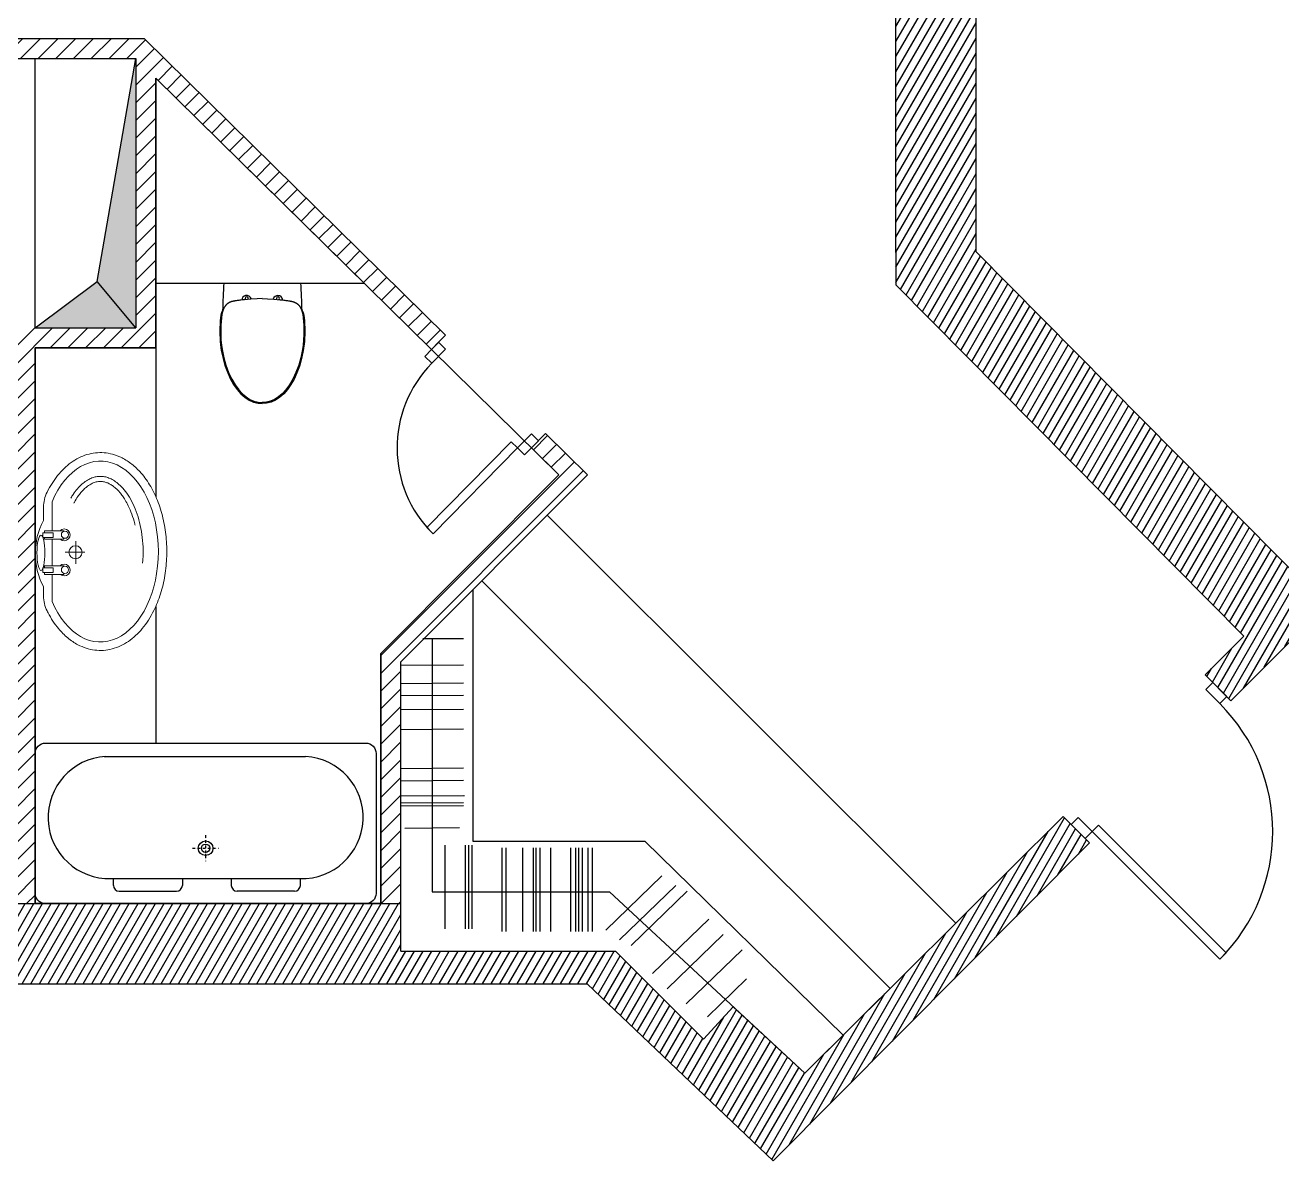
# Model space of a CAD drawing. Header units: millimetres. Extents: x 396 to 52941, y -25197 to 16014.
# Drawn here: x 29642 to 35909, y 260 to 5920 of the extents above; entities that cross this region are included whole.
import ezdxf

# ---------------------------------------------------------------- set-up
doc = ezdxf.new("R2010")
doc.units = ezdxf.units.MM
doc.header["$MEASUREMENT"] = 0
doc.linetypes.add('DASHDOT', pattern=[25.4, 12.7, -6.35, 0, -6.35])
doc.layers.add('AR doors', color=4, linetype='Continuous')
doc.layers.add('freecads.com', color=7, linetype='Continuous')

msp = doc.modelspace()

# ---------------------------------------------------------------- hatches: boundary and pattern name
at = {"true_color": 0x000000, "transparency": 33554653}
h = msp.add_hatch(dxfattribs=at)
h.set_pattern_fill('ANSI31', color=18, scale=300, angle=15)
h.paths.add_polyline_path([(34384.86, 14067.62), (33063.94, 14067.62), (33063.94, 13667.62), (33984.86, 13667.62), (33984.86, 7429.47), (32745.12, 7429.47), (32745.12, 7329.47), (33984.86, 7329.47), (33984.86, 4787.34), (33984.86, 4626.46), (35719.71, 2874.4), (35526.69, 2682.22), (35655.63, 2553.28), (36129.45, 3029.09), (34384.86, 4790.99)])
h = msp.add_hatch(dxfattribs=at)
h.set_pattern_fill('ANSI31', color=18, scale=500)
h.paths.add_polyline_path([(31516.17, 2747.52), (32445.98, 3679.13), (32237.37, 3884.45), (32167.69, 3813.64), (32304.56, 3679), (31416.17, 2788.89), (31416.17, 1542.12), (31516.17, 1542.12)])
h.paths.add_polyline_path([(29592.41, 4411.52), (29592.41, 1542.12), (29692.41, 1542.12), (29692.41, 4311.52), (30294.06, 4311.52), (30294.06, 5656.71), (31332.52, 4635.19), (31668.66, 4304.53), (31738.46, 4375.46), (30236.2, 5853.97), (27890.83, 5853.97), (27890.83, 5753.97), (30194.06, 5753.97), (30194.06, 4411.52)])
h.paths.add_polyline_path([(26424.62, 2501.5), (26424.62, 4411.52), (26304.97, 4411.52), (26304.97, 5753.97), (26990.83, 5753.97), (26990.83, 5853.97), (25564.22, 5853.97), (25564.22, 5753.97), (26204.97, 5753.97), (26204.97, 2503.71), (26261.73, 2503.71), (26261.73, 2951.75), (26261.73, 3460.17), (26385.52, 3460.17), (26385.52, 2501.5)])
h = msp.add_hatch(color=7)
h.dxf.hatch_style = 1
h.paths.add_polyline_path([(30001.76, 4642.06), (29692.41, 4411.52), (30194.06, 4411.52)])
h.paths.add_polyline_path([(30194.06, 5753.97), (30001.96, 4641.83), (30194.06, 4411.52)])
h = msp.add_hatch(dxfattribs=at)
h.set_pattern_fill('ANSI31', color=18, scale=300, angle=15)
h.paths.add_polyline_path([(31516.17, 1542.12), (31416.17, 1542.12), (24141.02, 1542.12), (24141.02, 1142.12), (32445.39, 1142.12), (33372.24, 260.23), (34950.01, 1844.68), (34927.85, 1866.84), (34927.85, 1866.84), (34857.84, 1936.85), (34818.05, 1976.64), (34283.22, 1444.13), (33530.04, 696.57), (33173.67, 1027.42), (33024.96, 867.24), (32585.87, 1305.89), (31516.17, 1305.89)])

# ---------------------------------------------------------------- linework, layer by layer
for p, q in [((34384.86, 4790.99), (34384.86, 14067.62)), ((33984.86, 4787.34), (33984.86, 7329.47)), ((27890.83, 5853.97), (30236.2, 5853.97)), ((31738.46, 4375.46), (30236.2, 5853.97)), ((27890.83, 5753.97), (30194.06, 5753.97)), ((29692.41, 4411.52), (29692.41, 5753.97)), ((30002.03, 4642.26), (30194.06, 5753.97)), ((30194.06, 5753.97), (30194.06, 4411.52)), ((31668.88, 4304.31), (30294.06, 5656.71)), ((30294.06, 5656.71), (30294.06, 4311.52)), ((33984.86, 4787.34), (33984.86, 4626.46)), ((34384.86, 4790.99), (36130.18, 3028.35)), ((29692.41, 4411.52), (30001.76, 4642.06)), ((30194.06, 4411.52), (30001.76, 4642.06)), ((33984.86, 4626.46), (35719.71, 2874.4)), ((29692.41, 4411.52), (30194.06, 4411.52)), ((29692.41, 4311.52), (29692.41, 1542.12)), ((30294.06, 4311.52), (29692.41, 4311.52)), ((30294.06, 4311.52), (30294.06, 3570.35)), ((32445.98, 3679.13), (32237.37, 3884.45)), ((32304.56, 3679), (32167.68, 3813.65)), ((31416.17, 2788.89), (32304.56, 3679)), ((31516.17, 2747.52), (32445.98, 3679.13)), ((34283.22, 1444.13), (32245.33, 3478.09)), ((33955.89, 1119.25), (31919.54, 3151.67)), ((30294.06, 3023.74), (30294.06, 2342.12)), ((35655.63, 2553.28), (36129.45, 3029.09)), ((35526.69, 2682.22), (35719.71, 2874.4)), ((31416.17, 1542.12), (31416.17, 2788.89)), ((31516.17, 1305.89), (31516.17, 2747.52)), ((34283.22, 1444.13), (34818.05, 1976.64)), ((33372.24, 260.23), (34950.01, 1844.68)), ((24141.02, 1542.12), (31416.17, 1542.12)), ((33530.04, 696.57), (34283.22, 1444.13)), ((31516.17, 1305.89), (32585.87, 1305.89)), ((32585.87, 1305.89), (33024.96, 867.24)), ((24141.02, 1142.12), (32445.39, 1142.12)), ((32445.39, 1142.12), (33372.24, 260.23)), ((32460.84, 1127.42), (32460.84, 1127.42)), ((33530.04, 696.57), (33955.89, 1119.25)), ((33024.96, 867.24), (33173.67, 1027.42)), ((33173.67, 1027.42), (33530.04, 696.57))]:
    msp.add_line(p, q)
at = {"color": 7}
for p, q in [((31332.52, 4635.19), (30294.06, 5656.71)), ((30294.06, 4635.19), (30294.06, 5656.71)), ((30294.06, 4635.19), (31315.06, 4635.19)), ((31315.06, 4635.19), (31332.52, 4635.19)), ((31668.78, 4304.66), (31738.46, 4375.46)), ((32167.69, 3813.64), (32237.37, 3884.45)), ((31874.54, 3106.59), (31874.54, 1853.57)), ((31626.04, 2862.76), (31828.54, 2864.07)), ((31672.35, 2862.76), (31672.35, 1601.57)), ((31516.17, 2729.86), (31828.54, 2731.88)), ((31516.17, 2639.86), (31828.54, 2641.88)), ((35526.69, 2682.22), (35655.63, 2553.28)), ((31516.17, 2579.36), (31828.54, 2581.38)), ((31516.17, 2509.36), (31828.54, 2511.38)), ((31516.17, 2410.86), (31828.54, 2412.88)), ((31516.17, 2216.36), (31828.54, 2218.38)), ((31516.17, 2154.86), (31828.54, 2156.88)), ((31516.17, 2079.36), (31833.6, 2081.42)), ((31516.17, 2079.36), (31828.54, 2081.38)), ((31516.17, 2044.36), (31828.54, 2046.38)), ((31516.17, 2029.86), (31828.54, 2031.88)), ((34818.05, 1976.64), (34950.01, 1844.68)), ((31535.92, 1919.12), (31808.79, 1920.88)), ((31735.32, 1834.29), (31735.32, 1416.79)), ((31837.32, 1834.29), (31837.32, 1416.79)), ((31853.82, 1834.29), (31853.82, 1416.79)), ((31870.32, 1834.29), (31870.32, 1416.79)), ((31874.54, 1853.57), (32732.54, 1853.57)), ((32019.04, 1821.07), (32019.04, 1403.57)), ((32039.54, 1821.07), (32039.54, 1403.57)), ((32122.54, 1821.07), (32122.54, 1403.57)), ((32176.04, 1821.07), (32176.04, 1403.57)), ((32189.04, 1821.07), (32189.04, 1403.57)), ((32209.54, 1821.07), (32209.54, 1403.57)), ((32261.54, 1821.07), (32261.54, 1403.57)), ((32362.54, 1821.07), (32362.54, 1403.57)), ((32386.54, 1821.07), (32386.54, 1403.57)), ((32401.04, 1821.07), (32401.04, 1403.57)), ((32420.54, 1820.32), (32420.54, 1402.82)), ((32449.04, 1821.07), (32449.04, 1403.57)), ((32469.54, 1821.07), (32469.54, 1403.57)), ((32732.54, 1853.57), (33721.3, 886.41)), ((32538.04, 1410.57), (32817.54, 1680.57)), ((32607.04, 1362.07), (32886.54, 1632.07)), ((31672.35, 1601.57), (32556.82, 1601.57)), ((32556.82, 1601.57), (33530.04, 696.57)), ((32664.04, 1333.57), (32943.54, 1603.57)), ((31416.17, 1542.12), (31516.17, 1542.12)), ((32771.54, 1194.07), (33051.04, 1464.07)), ((32844.04, 1117.57), (33123.54, 1387.57)), ((32939.04, 1042.57), (33218.54, 1312.57)), ((33044.82, 978.18), (33240.25, 1166.97))]:
    msp.add_line(p, q, dxfattribs=at)
at = {"color": 18, "lineweight": 5, "true_color": 0x000000}
for p, q in [((29734.34, 3451.72), (29734.34, 3517.77)), ((29895.21, 3348.55), (29895.21, 3236.2)), ((29841.51, 3293.19), (29940.76, 3293.19)), ((29734.34, 3122.19), (29734.34, 3076.32))]:
    msp.add_line(p, q, dxfattribs=at)
at = {"color": 0}
for p, q in [((30036.12, 2275.32), (31041.28, 2275.32)), ((30071.17, 1667.48), (31013.65, 1667.48)), ((30082.27, 1633.27), (30082.27, 1667.35)), ((30379.1, 1667.48), (30426.6, 1667.48)), ((30426.6, 1667.35), (30426.6, 1633.27)), ((30670.58, 1667.48), (30718.09, 1667.48)), ((30670.58, 1667.35), (30670.58, 1633.27)), ((31014.91, 1633.27), (31014.91, 1667.35)), ((30111.79, 1603.75), (30397.09, 1603.75)), ((30985.4, 1603.75), (30700.1, 1603.75))]:
    msp.add_line(p, q, dxfattribs=at)
at = {"color": 0, "linetype": 'DASHDOT'}
for p, q in [((30542.41, 1883.5), (30542.41, 1753.5)), ((30477.41, 1818.5), (30607.41, 1818.5))]:
    msp.add_line(p, q, dxfattribs=at)
for points in [[(29692.41, 1542.12), (29692.41, 4311.52), (30294.06, 4311.52), (30294.06, 5656.71), (32304.56, 3679), (31416.17, 2788.89), (31416.17, 1542.12), (29692.41, 1542.12)], [(34962.86, 1901.84), (35599.93, 1264.73), (35631.44, 1296.23), (34994.36, 1933.35), (34962.86, 1901.84)]]:
    msp.add_lwpolyline(points)
at = {"color": 7}
msp.add_lwpolyline([(29692.41, 1542.12), (29692.41, 4311.52), (30294.06, 4311.52)], dxfattribs=at)
msp.add_lwpolyline([(32066.68, 3844.5), (32098.28, 3813.39), (31676.56, 3385.01), (31644.96, 3416.12)], close=True)
at = {"color": 18, "lineweight": 5, "true_color": 0x000000, "elevation": 0}
for points in [[(29776.58, 3545.41), (29776.58, 3400.76)], [(29738.3, 3390.06), (29738.3, 3400.76), (29835.05, 3400.76), (29835.05, 3397.86)], [(29835.05, 3363.95), (29835.05, 3358.3), (29738.3, 3358.3), (29738.3, 3367.38)], [(29776.58, 3358.3), (29776.58, 3225.81)], [(29738.3, 3215.11), (29738.3, 3225.81), (29835.05, 3225.81), (29835.05, 3222.91)], [(29835.05, 3188.99), (29835.05, 3183.34), (29738.3, 3183.34), (29738.3, 3192.42)], [(29776.58, 3183.34), (29776.58, 3048.67)]]:
    msp.add_lwpolyline(points, dxfattribs=at)
for points in [[(29781.52, 3390.06), (29781.52, 3367.38), (29730.4, 3367.38), (29730.4, 3390.06)], [(29781.52, 3215.11), (29781.52, 3192.42), (29730.4, 3192.42), (29730.4, 3215.11)]]:
    msp.add_lwpolyline(points, close=True, dxfattribs=at)
at = {"color": 0}
msp.add_lwpolyline([(29738.56, 1542.12, -0.38577), (29692.41, 1593.03), (29692.41, 2290.96, -0.414214), (29743.57, 2342.12), (31341.25, 2342.12, -0.414214), (31392.41, 2290.96), (31392.41, 1593.28, -0.414214), (31341.25, 1542.12), (29738.56, 1542.12)], format="xyb", dxfattribs=at)
at = {"color": 18, "lineweight": 5, "true_color": 0x000000}
for centre, radius in [((29841.04, 3380.9), 17.99), ((29893.58, 3293.19), 32.54), ((29841.04, 3205.95), 17.99)]:
    msp.add_circle(centre, radius, dxfattribs=at)
at = {"color": 0}
for radius in [36.46, 20.83]:
    msp.add_circle((30542.41, 1818.5), radius, dxfattribs=at)
for centre, radius, start, end in [((32098.28, 3813.39), 601.13, 135.448393, 225.448393), ((34962.86, 1901.84), 900.99, 314.998241, 44.998241), ((30061.07, 1971.57), 304.26, 93.303196, 271.902474), ((31023.75, 1971.57), 304.26, 268.097526, 86.696804), ((30111.79, 1633.27), 29.51, 180, 270), ((30397.09, 1633.27), 29.51, 270, 0), ((30700.1, 1633.27), 29.51, 180, 270), ((30985.4, 1633.27), 29.51, 270, 0)]:
    msp.add_arc(centre, radius, start, end, dxfattribs=at)
at = {"color": 18, "lineweight": 5, "true_color": 0x000000}
for centre, radius, start, end in [((29903.3, 3517.77), 168.96, 153.395815, 180), ((30037.08, 3286.96), 344.67, 151.442984, 208.557016), ((29837.19, 3379.96), 29.56, 227.134481, 135.264134), ((29837.19, 3205), 29.56, 227.134481, 135.264134), ((29903.3, 3076.32), 168.96, 180, 206.601196)]:
    msp.add_arc(centre, radius, start, end, dxfattribs=at)
msp.add_ellipse((30017.71, 3297.04), major_axis=(0, 450.73), ratio=0.6410848, start_param=2.154405, end_param=7.2703729, dxfattribs=at)
at = {"color": 18, "lineweight": 5, "true_color": 0x000000, "extrusion": (-5.55112e-17, 8.65649e-33, -1)}
msp.add_ellipse((29720.96, 3290.79), major_axis=(0, 87.68), ratio=0.2240434, dxfattribs=at)
at = {"color": 18, "lineweight": 5, "true_color": 0x000000}
for points, knots in [([(29752.23, 3000.66), (29753.66, 2997.8), (29755.11, 2994.97), (29771.82, 2963.08), (29789.36, 2936.42), (29823.14, 2895.85), (29838.39, 2880.46), (29870.81, 2853.46), (29887.99, 2841.86), (29919.22, 2825.47), (29932.93, 2819.69), (29960.94, 2810.75), (29975.25, 2807.59), (30004.11, 2804.02), (30018.67, 2803.61), (30047.65, 2805.58), (30062.07, 2807.96), (30090.4, 2815.38), (30104.31, 2820.41), (30131.34, 2832.95), (30144.47, 2840.45), (30169.76, 2857.67), (30181.92, 2867.4), (30205.15, 2888.84), (30216.22, 2900.56), (30248.66, 2939.6), (30268.03, 2969.95), (30297.4, 3029.4), (30308.51, 3057.39), (30326.85, 3115.96), (30334.06, 3146.53), (30344.39, 3209.16), (30347.51, 3241.2), (30349.55, 3305.59), (30348.48, 3337.92), (30342.18, 3401.7), (30336.96, 3433.14), (30322.49, 3493.97), (30313.25, 3523.36), (30291.01, 3579.02), (30278, 3605.28), (30248.51, 3653.69), (30232.03, 3675.83), (30199.91, 3710.75), (30184.87, 3724.52), (30153.11, 3748.49), (30136.39, 3758.68), (30105.71, 3773.09), (30092.04, 3778.15), (30064.18, 3785.69), (30049.99, 3788.16), (30021.47, 3790.43), (30007.12, 3790.21), (29978.66, 3787.1), (29964.53, 3784.2), (29936.84, 3775.85), (29923.27, 3770.4), (29896.93, 3757.16), (29884.15, 3749.36), (29859.57, 3731.66), (29847.77, 3721.74), (29825.22, 3700.01), (29814.48, 3688.19), (29784.72, 3651.08), (29767.27, 3623.47), (29752.23, 3593.43)], [2.2339458, 2.2339458, 2.2339458, 2.2339458, 2.2561178, 2.2561178, 2.4854634, 2.4854634, 2.6512562, 2.6512562, 2.8170489, 2.8170489, 2.9397544, 2.9397544, 3.0624599, 3.0624599, 3.1851653, 3.1851653, 3.3078708, 3.3078708, 3.4305762, 3.4305762, 3.5532817, 3.5532817, 3.6759872, 3.6759872, 3.7986926, 3.7986926, 4.0558487, 4.0558487, 4.2581916, 4.2581916, 4.4605344, 4.4605344, 4.6628773, 4.6628773, 4.8652201, 4.8652201, 5.067563, 5.067563, 5.2699059, 5.2699059, 5.4722487, 5.4722487, 5.6745916, 5.6745916, 5.8326057, 5.8326057, 5.9906199, 5.9906199, 6.1114902, 6.1114902, 6.2323605, 6.2323605, 6.3532308, 6.3532308, 6.4741011, 6.4741011, 6.5949714, 6.5949714, 6.7158416, 6.7158416, 6.8367119, 6.8367119, 6.9575822, 6.9575822, 7.1908128, 7.1908128, 7.1908128, 7.1908128]), ([(30227.97, 3239.47), (30228.54, 3245.59), (30229.02, 3251.74), (30230.71, 3278.62), (30230.97, 3299.52), (30229.43, 3341.1), (30227.61, 3361.78), (30221.99, 3402.3), (30218.17, 3422.14), (30208.69, 3460.4), (30203.02, 3478.82), (30190.09, 3513.71), (30182.82, 3530.17), (30167.02, 3560.65), (30158.49, 3574.68), (30140.6, 3599.93), (30131.24, 3611.15), (30114.27, 3628.5), (30106.71, 3635.21), (30091.63, 3646.81), (30084.11, 3651.71), (30069.27, 3659.8), (30061.96, 3663), (30047.6, 3667.89), (30040.54, 3669.57), (30026.6, 3671.6), (30019.7, 3671.94), (30005.85, 3671.31), (29998.9, 3670.35), (29984.79, 3667), (29977.61, 3664.62), (29963.02, 3658.26), (29955.59, 3654.27), (29940.59, 3644.54), (29933.03, 3638.79), (29917.97, 3625.46), (29910.47, 3617.88), (29895.8, 3600.91), (29888.63, 3591.53), (29877.93, 3575.68), (29874.22, 3569.81), (29870.61, 3563.69)], [4.5685642, 4.5685642, 4.5685642, 4.5685642, 4.6148377, 4.6148377, 4.7703123, 4.7703123, 4.9257868, 4.9257868, 5.0812614, 5.0812614, 5.2367359, 5.2367359, 5.3922105, 5.3922105, 5.547685, 5.547685, 5.7031596, 5.7031596, 5.8249538, 5.8249538, 5.9467481, 5.9467481, 6.0685423, 6.0685423, 6.1903365, 6.1903365, 6.3121308, 6.3121308, 6.433925, 6.433925, 6.5557193, 6.5557193, 6.6775135, 6.6775135, 6.7993078, 6.7993078, 6.921102, 6.921102, 7.0428962, 7.0428962, 7.1098275, 7.1098275, 7.1098275, 7.1098275]), ([(30190.58, 3427.89), (30190, 3430.35), (30189.41, 3432.8), (30184.64, 3452.05), (30179.73, 3468.25), (30168.94, 3498.19), (30163.11, 3512.02), (30151.87, 3535.17), (30146.62, 3544.82), (30136.86, 3560.97), (30132.42, 3567.71), (30123.37, 3580.31), (30118.76, 3586.2), (30107.39, 3599.52), (30100.59, 3606.47), (30088.28, 3617.48), (30082.77, 3621.82), (30071.97, 3629.31), (30066.68, 3632.47), (30056.43, 3637.71), (30051.46, 3639.8), (30043.58, 3642.48), (30040.58, 3643.34), (30034.69, 3644.73), (30031.79, 3645.26), (30026.05, 3646.03), (30023.22, 3646.26), (30018.24, 3646.42), (30016.08, 3646.41), (30009.84, 3646.12), (30005.76, 3645.65), (29998.38, 3644.24), (29995.13, 3643.43), (29988.5, 3641.41), (29985.12, 3640.19), (29976.31, 3636.47), (29970.79, 3633.65), (29960.33, 3627.25), (29955.44, 3623.87), (29945.53, 3616.09), (29940.51, 3611.71), (29930.43, 3601.9), (29925.38, 3596.48), (29915.37, 3584.63), (29910.42, 3578.18), (29899.47, 3562.53), (29893.54, 3553.04), (29887.07, 3541.39), (29886.27, 3539.92), (29885.47, 3538.43)], [5.0606745, 5.0606745, 5.0606745, 5.0606745, 5.0814561, 5.0814561, 5.2246994, 5.2246994, 5.3607451, 5.3607451, 5.4685039, 5.4685039, 5.5537904, 5.5537904, 5.6390769, 5.6390769, 5.7626524, 5.7626524, 5.8645596, 5.8645596, 5.9664668, 5.9664668, 6.068374, 6.068374, 6.1331437, 6.1331437, 6.1979134, 6.1979134, 6.2626831, 6.2626831, 6.3121623, 6.3121623, 6.4053082, 6.4053082, 6.4764072, 6.4764072, 6.5475062, 6.5475062, 6.6569657, 6.6569657, 6.7489534, 6.7489534, 6.8409411, 6.8409411, 6.9329288, 6.9329288, 7.0249165, 7.0249165, 7.1404892, 7.1404892, 7.1569811, 7.1569811, 7.1569811, 7.1569811])]:
    msp.add_open_spline(points, degree=3, knots=knots, dxfattribs=at)
at = {"layer": 'AR doors', "color": 250}
for points in [[(31703.93, 4339.9), (31739.04, 4305.33), (31669.9, 4235.11), (31634.79, 4269.68)], [(32167.41, 3883.61), (32202.53, 3849.04), (32133.39, 3778.82), (32098.28, 3813.39)], [(35529.96, 2608.93), (35564.97, 2643.94), (35634.98, 2573.92), (35599.97, 2538.92)], [(34892.85, 1971.86), (34857.84, 1936.85), (34927.85, 1866.84), (34962.86, 1901.84)]]:
    msp.add_lwpolyline(points, close=True, dxfattribs=at)
at = {"layer": 'freecads.com'}
for p, q in [((30632.54, 4635.19), (31017.82, 4635.19)), ((30634.98, 4512.95), (30634.05, 4511.31)), ((30635.86, 4514.48), (30634.98, 4512.95)), ((30636.75, 4515.96), (30635.86, 4514.48)), ((30637.63, 4517.34), (30636.75, 4515.96)), ((30638.52, 4518.67), (30637.63, 4517.34)), ((30639.41, 4519.94), (30638.52, 4518.67)), ((30640.33, 4521.16), (30639.41, 4519.94)), ((30641.25, 4522.32), (30640.33, 4521.16)), ((30642.19, 4523.44), (30641.25, 4522.32)), ((30643.14, 4524.52), (30642.19, 4523.44)), ((30644.11, 4525.57), (30643.14, 4524.52)), ((30645.09, 4526.57), (30644.11, 4525.57)), ((30646.08, 4527.54), (30645.09, 4526.57)), ((30647.09, 4528.48), (30646.08, 4527.54)), ((30648.1, 4529.38), (30647.09, 4528.48)), ((30649.13, 4530.24), (30648.1, 4529.38)), ((30650.16, 4531.08), (30649.13, 4530.24)), ((30651.19, 4531.88), (30650.16, 4531.08)), ((30652.23, 4532.65), (30651.19, 4531.88)), ((30653.27, 4533.38), (30652.23, 4532.65)), ((30654.31, 4534.08), (30653.27, 4533.38)), ((30655.35, 4534.74), (30654.31, 4534.08)), ((30656.38, 4535.38), (30655.35, 4534.74)), ((30657.41, 4535.99), (30656.38, 4535.38)), ((30658.43, 4536.57), (30657.41, 4535.99)), ((30659.46, 4537.12), (30658.43, 4536.57)), ((30660.47, 4537.63), (30659.46, 4537.12)), ((30661.46, 4538.13), (30660.47, 4537.63)), ((30662.45, 4538.6), (30661.46, 4538.13)), ((30663.42, 4539.04), (30662.45, 4538.6)), ((30664.38, 4539.47), (30663.42, 4539.04)), ((30665.32, 4539.86), (30664.38, 4539.47)), ((30666.24, 4540.23), (30665.32, 4539.86)), ((30667.14, 4540.59), (30666.24, 4540.23)), ((30668.03, 4540.92), (30667.14, 4540.59)), ((30668.91, 4541.23), (30668.03, 4540.92)), ((30669.77, 4541.53), (30668.91, 4541.23)), ((30670.63, 4541.82), (30669.77, 4541.53)), ((30671.47, 4542.09), (30670.63, 4541.82)), ((30672.31, 4542.34), (30671.47, 4542.09)), ((30673.13, 4542.59), (30672.31, 4542.34)), ((30673.94, 4542.82), (30673.13, 4542.59)), ((30674.73, 4543.04), (30673.94, 4542.82)), ((30675.52, 4543.25), (30674.73, 4543.04)), ((30676.28, 4543.45), (30675.52, 4543.25)), ((30677.04, 4543.64), (30676.28, 4543.45)), ((30677.78, 4543.82), (30677.04, 4543.64)), ((30678.5, 4543.98), (30677.78, 4543.82)), ((30679.21, 4544.14), (30678.5, 4543.98)), ((30679.9, 4544.3), (30679.21, 4544.14)), ((30680.58, 4544.44), (30679.9, 4544.3)), ((30681.23, 4544.57), (30680.58, 4544.44)), ((30681.87, 4544.7), (30681.23, 4544.57)), ((30682.49, 4544.82), (30681.87, 4544.7)), ((30683.1, 4544.94), (30682.49, 4544.82)), ((30683.7, 4545.04), (30683.1, 4544.94)), ((30684.85, 4545.25), (30683.7, 4545.04)), ((30685.95, 4545.44), (30684.85, 4545.25)), ((30687.01, 4545.61), (30685.95, 4545.44)), ((30688.02, 4545.76), (30687.01, 4545.61)), ((30688.98, 4545.91), (30688.02, 4545.76)), ((30690.33, 4546.11), (30688.98, 4545.91)), ((30691.99, 4546.34), (30690.33, 4546.11)), ((30694.52, 4546.68), (30691.99, 4546.34)), ((30699.14, 4547.35), (30694.26, 4546.65)), ((30702.5, 4547.81), (30699.14, 4547.35)), ((30707.96, 4548.54), (30702.5, 4547.81)), ((30712.53, 4549.13), (30707.96, 4548.54)), ((30718.72, 4549.9), (30712.53, 4549.13)), ((30726.27, 4550.8), (30718.72, 4549.9)), ((30731.01, 4551.35), (30726.27, 4550.8)), ((30732, 4551.45), (30731.43, 4551.39)), ((30733.23, 4551.55), (30732, 4551.45)), ((30734.5, 4551.67), (30733.23, 4551.55)), ((30736.35, 4551.87), (30734.69, 4551.69)), ((30768.4, 4554.98), (30736.35, 4551.87)), ((30798.77, 4556.79), (30768.4, 4554.98)), ((30825.18, 4557.34), (30798.77, 4556.79)), ((30825.18, 4557.34), (30851.59, 4556.79)), ((30851.59, 4556.79), (30881.95, 4554.98)), ((30881.95, 4554.98), (30914, 4551.87)), ((30914, 4551.87), (30915.67, 4551.69)), ((30915.86, 4551.67), (30917.13, 4551.55)), ((30917.13, 4551.55), (30918.35, 4551.45)), ((30918.35, 4551.45), (30918.93, 4551.39)), ((30919.35, 4551.35), (30924.09, 4550.8)), ((30924.09, 4550.8), (30931.63, 4549.9)), ((30931.63, 4549.9), (30937.83, 4549.13)), ((30937.83, 4549.13), (30942.4, 4548.54)), ((30942.4, 4548.54), (30947.85, 4547.81)), ((30947.85, 4547.81), (30951.22, 4547.35)), ((30951.22, 4547.35), (30956.1, 4546.65)), ((30955.83, 4546.68), (30958.37, 4546.34)), ((30958.37, 4546.34), (30960.02, 4546.11)), ((30960.02, 4546.11), (30961.38, 4545.91)), ((30961.38, 4545.91), (30962.34, 4545.76)), ((30962.34, 4545.76), (30963.35, 4545.61)), ((30963.35, 4545.61), (30964.41, 4545.44)), ((30964.41, 4545.44), (30965.51, 4545.25)), ((30965.51, 4545.25), (30966.66, 4545.04)), ((30966.66, 4545.04), (30967.26, 4544.94)), ((30967.26, 4544.94), (30967.86, 4544.82)), ((30967.86, 4544.82), (30968.49, 4544.7)), ((30968.49, 4544.7), (30969.12, 4544.57)), ((30969.12, 4544.57), (30969.78, 4544.44)), ((30969.78, 4544.44), (30970.45, 4544.3)), ((30970.45, 4544.3), (30971.14, 4544.14)), ((30971.14, 4544.14), (30971.85, 4543.98)), ((30971.85, 4543.98), (30972.58, 4543.82)), ((30972.58, 4543.82), (30973.32, 4543.64)), ((30973.32, 4543.64), (30974.07, 4543.45)), ((30974.07, 4543.45), (30974.84, 4543.25)), ((30974.84, 4543.25), (30975.62, 4543.04)), ((30975.62, 4543.04), (30976.42, 4542.82)), ((30976.42, 4542.82), (30977.23, 4542.59)), ((30977.23, 4542.59), (30978.05, 4542.34)), ((30978.05, 4542.34), (30978.88, 4542.09)), ((30978.88, 4542.09), (30979.73, 4541.82)), ((30979.73, 4541.82), (30980.58, 4541.53)), ((30980.58, 4541.53), (30981.44, 4541.23)), ((30981.44, 4541.23), (30982.32, 4540.92)), ((30982.32, 4540.92), (30983.21, 4540.59)), ((30983.21, 4540.59), (30984.12, 4540.23)), ((30984.12, 4540.23), (30985.04, 4539.86)), ((30985.04, 4539.86), (30985.98, 4539.47)), ((30985.98, 4539.47), (30986.93, 4539.04)), ((30986.93, 4539.04), (30987.91, 4538.6)), ((30987.91, 4538.6), (30988.89, 4538.13)), ((30988.89, 4538.13), (30989.89, 4537.63)), ((30989.89, 4537.63), (30990.9, 4537.12)), ((30990.9, 4537.12), (30991.92, 4536.57)), ((30991.92, 4536.57), (30992.95, 4535.99)), ((30992.95, 4535.99), (30993.98, 4535.38)), ((30993.98, 4535.38), (30995.01, 4534.74)), ((30995.01, 4534.74), (30996.05, 4534.08)), ((30996.05, 4534.08), (30997.09, 4533.38)), ((30997.09, 4533.38), (30998.13, 4532.65)), ((30998.13, 4532.65), (30999.16, 4531.88)), ((30999.16, 4531.88), (31000.2, 4531.08)), ((31000.2, 4531.08), (31001.23, 4530.24)), ((31001.23, 4530.24), (31002.25, 4529.38)), ((31002.25, 4529.38), (31003.27, 4528.48)), ((31003.27, 4528.48), (31004.27, 4527.54)), ((31004.27, 4527.54), (31005.27, 4526.57)), ((31005.27, 4526.57), (31006.25, 4525.57)), ((31006.25, 4525.57), (31007.21, 4524.52)), ((31007.21, 4524.52), (31008.17, 4523.44)), ((31008.17, 4523.44), (31009.1, 4522.32)), ((31009.1, 4522.32), (31010.03, 4521.16)), ((31010.03, 4521.16), (31010.94, 4519.94)), ((31010.94, 4519.94), (31011.84, 4518.67)), ((31011.84, 4518.67), (31012.73, 4517.34)), ((31012.73, 4517.34), (31013.61, 4515.96)), ((31013.61, 4515.96), (31014.5, 4514.48)), ((31014.5, 4514.48), (31015.38, 4512.95)), ((31015.38, 4512.95), (31016.3, 4511.31)), ((30616.64, 4461.59), (30615.24, 4448.38)), ((30618.5, 4475.01), (30616.64, 4461.59)), ((30621.72, 4487.35), (30618.5, 4475.01)), ((30621.67, 4462.45), (30620.03, 4443.47)), ((30623.93, 4480.24), (30621.67, 4462.45)), ((30627.17, 4498.08), (30621.72, 4487.35)), ((30627.75, 4496.75), (30623.93, 4480.24)), ((30629.5, 4500.88), (30627.17, 4498.08)), ((30633.57, 4510.44), (30627.75, 4496.75)), ((30634.05, 4511.31), (30633.57, 4510.44)), ((31016.3, 4511.31), (31016.78, 4510.44)), ((31016.78, 4510.44), (31022.61, 4496.75)), ((31020.85, 4500.88), (31023.18, 4498.08)), ((31022.61, 4496.75), (31026.43, 4480.24)), ((31023.18, 4498.08), (31028.64, 4487.35)), ((31026.43, 4480.24), (31028.69, 4462.45)), ((31028.64, 4487.35), (31031.85, 4475.01)), ((31028.69, 4462.45), (31030.33, 4443.47)), ((31031.85, 4475.01), (31033.72, 4461.59)), ((31033.72, 4461.59), (31035.12, 4448.38)), ((30615.22, 4448.11), (30612.55, 4394.23)), ((30612.55, 4394.23), (30614.76, 4344.5)), ((30618.74, 4423.19), (30618, 4401.46)), ((30618, 4401.46), (30618, 4378.08)), ((30620.03, 4443.47), (30618.74, 4423.19)), ((31030.33, 4443.47), (31031.61, 4423.19)), ((31031.61, 4423.19), (31032.36, 4401.46)), ((31032.36, 4401.46), (31032.36, 4378.08)), ((31035.14, 4448.11), (31037.8, 4394.23)), ((31037.8, 4394.23), (31035.6, 4344.5)), ((30614.76, 4344.5), (30620.71, 4299.46)), ((30618, 4378.08), (30619.03, 4352.82)), ((30619.03, 4352.82), (30621.5, 4325.35)), ((30621.5, 4325.35), (30625.92, 4295.48)), ((31028.86, 4325.35), (31024.43, 4295.48)), ((31031.33, 4352.82), (31028.86, 4325.35)), ((31035.6, 4344.5), (31029.65, 4299.46)), ((31032.36, 4378.08), (31031.33, 4352.82)), ((30620.71, 4299.46), (30629.46, 4258.58)), ((30625.92, 4295.48), (30632.91, 4262.84)), ((30632.91, 4262.84), (30643.4, 4226.37)), ((31017.44, 4262.84), (31006.96, 4226.37)), ((31024.43, 4295.48), (31017.44, 4262.84)), ((31029.65, 4299.46), (31020.9, 4258.58)), ((30629.46, 4258.58), (30640.28, 4221.41)), ((30640.28, 4221.41), (30652.69, 4187.56)), ((30643.4, 4226.37), (30657.32, 4189)), ((31006.96, 4226.37), (30993.04, 4189)), ((31010.07, 4221.41), (30997.66, 4187.56)), ((31020.9, 4258.58), (31010.07, 4221.41)), ((30652.69, 4187.56), (30666.65, 4156.87)), ((30657.32, 4189), (30673.15, 4155.57)), ((30666.65, 4156.87), (30682.22, 4129.28)), ((30673.15, 4155.57), (30689.81, 4127.54)), ((30977.21, 4155.57), (30960.55, 4127.54)), ((30983.71, 4156.87), (30968.14, 4129.28)), ((30993.04, 4189), (30977.21, 4155.57)), ((30997.66, 4187.56), (30983.71, 4156.87)), ((30682.22, 4129.28), (30699.39, 4104.84)), ((30689.81, 4127.54), (30707.35, 4103.64)), ((30699.39, 4104.84), (30718.01, 4083.58)), ((30707.35, 4103.64), (30725.54, 4083.49)), ((30718.01, 4083.58), (30737.93, 4065.66)), ((30725.54, 4083.49), (30744.34, 4067.2)), ((30924.81, 4083.49), (30906.02, 4067.2)), ((30932.34, 4083.58), (30912.42, 4065.66)), ((30943.01, 4103.64), (30924.81, 4083.49)), ((30950.97, 4104.84), (30932.34, 4083.58)), ((30960.55, 4127.54), (30943.01, 4103.64)), ((30968.14, 4129.28), (30950.97, 4104.84)), ((30737.93, 4065.66), (30759.15, 4051.56)), ((30744.34, 4067.2), (30763.66, 4054.89)), ((30759.15, 4051.56), (30781.43, 4041.89)), ((30763.66, 4054.89), (30783.62, 4046.41)), ((30781.43, 4041.89), (30804.06, 4036.66)), ((30783.62, 4046.41), (30804.4, 4041.47)), ((30804.06, 4036.66), (30825.18, 4035.19)), ((30804.4, 4041.47), (30825.18, 4039.93)), ((30845.95, 4041.47), (30825.18, 4039.93)), ((30846.29, 4036.66), (30825.18, 4035.19)), ((30866.73, 4046.41), (30845.95, 4041.47)), ((30868.93, 4041.89), (30846.29, 4036.66)), ((30886.7, 4054.89), (30866.73, 4046.41)), ((30891.21, 4051.56), (30868.93, 4041.89)), ((30906.02, 4067.2), (30886.7, 4054.89)), ((30912.42, 4065.66), (30891.21, 4051.56))]:
    msp.add_line(p, q, dxfattribs=at)
for points in [[(30632.54, 4635.19), (30630.21, 4589.54), (30628.44, 4543.85), (30627.24, 4498.16)], [(30770.39, 4555.1), (30767.08, 4567.91), (30754.01, 4575.61), (30741.2, 4572.3)], [(31023.12, 4498.16), (31021.91, 4543.85), (31020.15, 4589.54), (31017.82, 4635.19)], [(30741.2, 4572.3), (30731.11, 4569.69), (30723.86, 4560.86), (30723.28, 4550.45)], [(30752.24, 4564.89), (30750.8, 4566.03), (30749.02, 4566.65), (30747.19, 4566.65)], [(30753.5, 4553.54), (30756.28, 4557.02), (30755.72, 4562.1), (30752.24, 4564.89)], [(30903.16, 4573.06), (30892.24, 4573.06), (30882.7, 4565.67), (30879.97, 4555.1)], [(30927.08, 4550.45), (30926.37, 4563.13), (30915.87, 4573.06), (30903.16, 4573.06)], [(30909.32, 4563.8), (30907.79, 4565.61), (30905.54, 4566.65), (30903.16, 4566.65)], [(30908.39, 4552.42), (30911.79, 4555.3), (30912.21, 4560.4), (30909.32, 4563.8)]]:
    msp.add_open_spline(points, degree=3, dxfattribs=at)
for points in [[(30747.19, 4566.65), (30742.73, 4566.65), (30739.11, 4563.04), (30739.11, 4558.58), (30739.11, 4556.21), (30740.15, 4553.95), (30741.97, 4552.42)], [(30903.16, 4566.65), (30898.7, 4566.65), (30895.09, 4563.04), (30895.09, 4558.58), (30895.09, 4556.74), (30895.71, 4554.97), (30896.86, 4553.54)]]:
    msp.add_open_spline(points, degree=3, knots=[0, 0, 0, 0, 1, 1, 1, 2, 2, 2, 2], dxfattribs=at)

doc.saveas('drawing.dxf')
